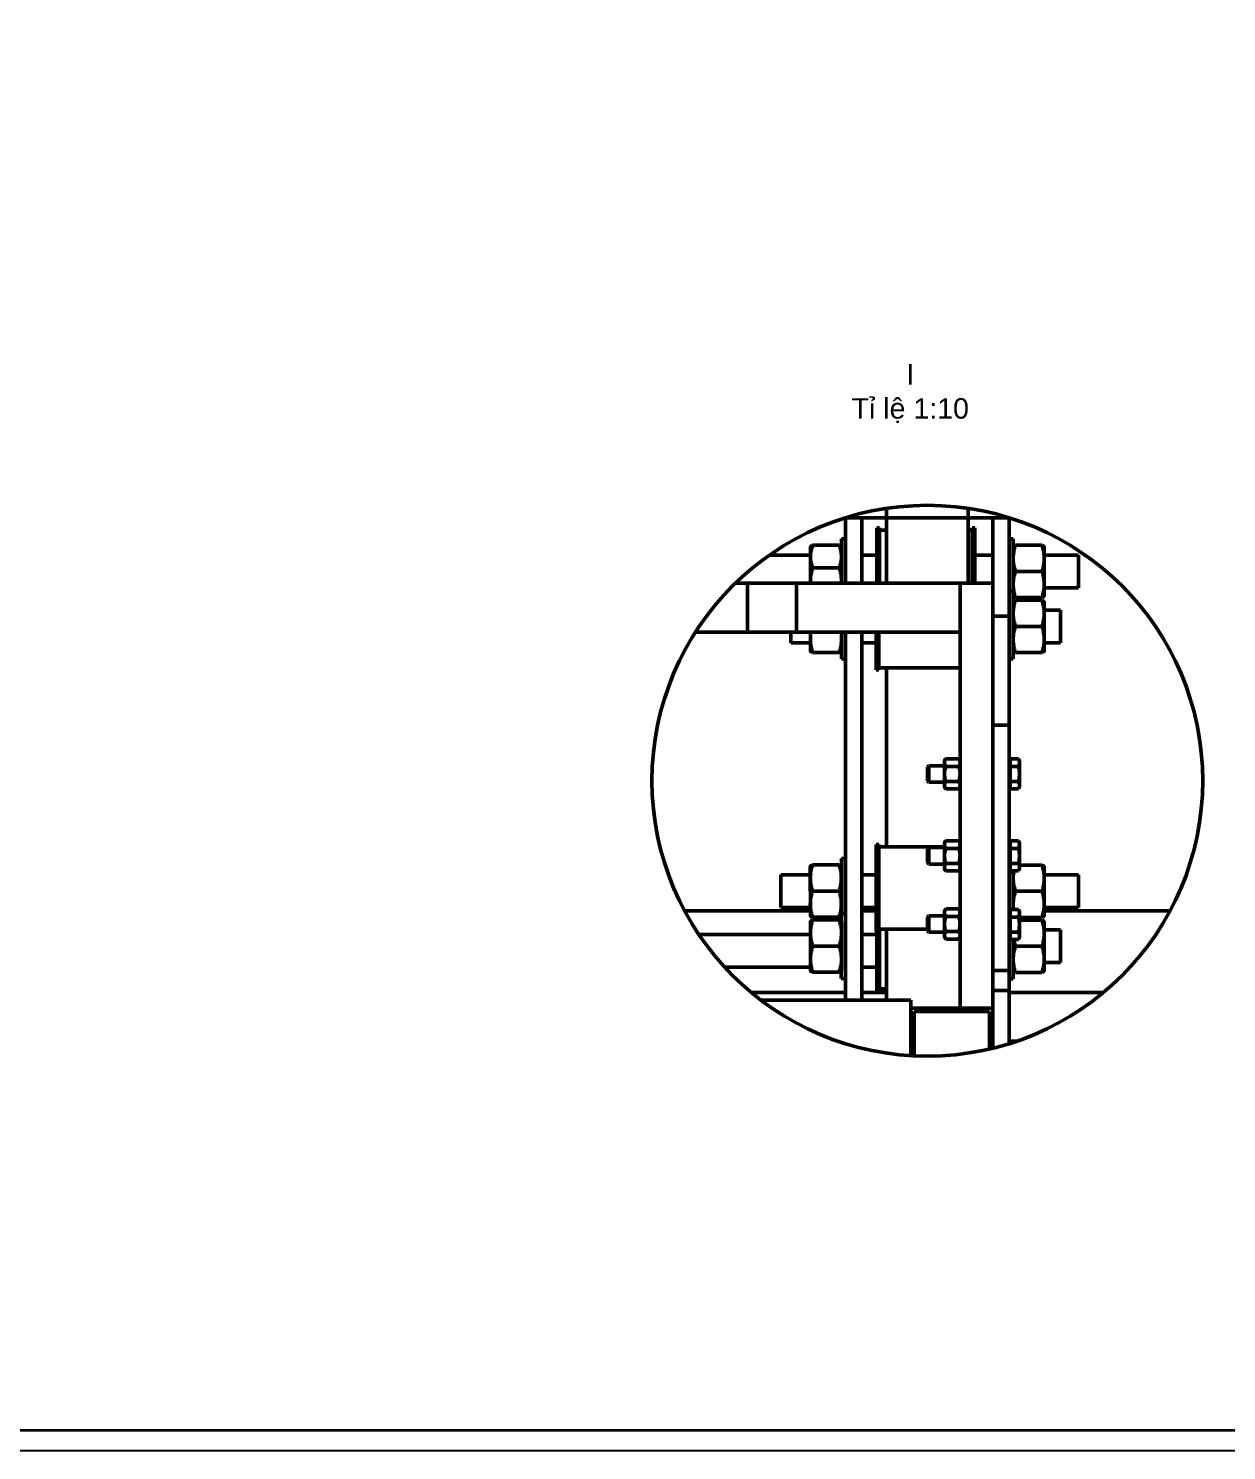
# Model space of a CAD drawing. Header units: millimetres. Extents: x 2779 to 3968, y 1146 to 2140.
# Drawn here: x 3384.2 to 3677.3, y 1299.5 to 1647.4 of the extents above; entities that cross this region are included whole.
import ezdxf

# ---------------------------------------------------------------- set-up
doc = ezdxf.new("R2010")
doc.units = ezdxf.units.MM
doc.layers.add('KHUNG MANH', color=2, linetype='Continuous', lineweight=35)
doc.layers.add('Net Dam', color=7, linetype='Continuous', lineweight=50)
doc.styles.get("Standard").update_dxf_attribs({"font": 'arial.ttf'})

# ---------------------------------------------------------------- blocks, each defined once
blk = doc.blocks.new('sdaf')
at = {"layer": 'Net Dam'}
for p, q in [((3738.67, 1923.29), (3738.55, 1923.29)), ((3738.67, 1922.63), (3738.67, 1923.29)), ((3738.67, 1923.1), (3739.69, 1923.1)), ((3738.67, 1922.16), (3738.67, 1922.63)), ((3739.83, 1922.85), (3739.69, 1923.1)), ((3739.83, 1922.63), (3739.83, 1922.85)), ((3739.83, 1921.24), (3739.83, 1922.63)), ((3738.67, 1922.16), (3739.69, 1922.16)), ((3738.67, 1921.24), (3738.67, 1922.16)), ((3738.67, 1920.32), (3738.67, 1921.24)), ((3739.83, 1919.86), (3739.83, 1921.24)), ((3738.67, 1919.21), (3738.55, 1919.21)), ((3738.67, 1920.32), (3739.69, 1920.32)), ((3738.67, 1919.86), (3738.67, 1920.32)), ((3738.67, 1919.21), (3738.67, 1919.86)), ((3738.67, 1919.4), (3739.69, 1919.4)), ((3739.69, 1919.4), (3739.83, 1919.65)), ((3739.83, 1919.65), (3739.83, 1919.86))]:
    blk.add_line(p, q, dxfattribs=at)
for points, knots in [([(3739.69, 1923.1), (3739.73, 1923.02), (3739.81, 1922.87), (3739.83, 1922.71), (3739.83, 1922.63)], [0, 0, 0, 0, 0.495459, 1, 1, 1, 1]), ([(3739.83, 1922.63), (3739.83, 1922.62), (3739.83, 1922.54), (3739.8, 1922.38), (3739.73, 1922.24), (3739.69, 1922.16)], [0, 0, 0, 0, 0.070093, 0.530771, 1, 1, 1, 1]), ([(3739.69, 1922.16), (3739.75, 1921.93), (3739.83, 1921.62), (3739.83, 1921.31), (3739.83, 1921.24)], [0, 0, 0, 0, 0.7857, 1, 1, 1, 1]), ([(3739.83, 1921.24), (3739.82, 1920.99), (3739.79, 1920.67), (3739.71, 1920.37), (3739.69, 1920.32)], [0, 0, 0, 0, 0.8113195, 1, 1, 1, 1]), ([(3739.69, 1920.32), (3739.73, 1920.24), (3739.81, 1920.09), (3739.83, 1919.94), (3739.83, 1919.86)], [0, 0, 0, 0, 0.495444, 1, 1, 1, 1]), ([(3739.83, 1919.86), (3739.83, 1919.85), (3739.83, 1919.77), (3739.8, 1919.61), (3739.73, 1919.47), (3739.69, 1919.4)], [0, 0, 0, 0, 0.070041, 0.530789, 1, 1, 1, 1])]:
    blk.add_open_spline(points, degree=3, knots=knots, dxfattribs=at)
blk.add_open_spline([(3738.59, 1919.21), (3738.57, 1919.05), (3738.56, 1918.89), (3738.55, 1918.72)], degree=3, dxfattribs=at)
blk = doc.blocks.new('saf')
at = {"layer": 'Net Dam'}
for p, q in [((3738.67, 1914.88), (3738.55, 1914.88)), ((3738.67, 1914.23), (3738.67, 1914.88)), ((3738.67, 1914.69), (3739.69, 1914.69)), ((3738.67, 1913.76), (3738.67, 1914.23)), ((3738.67, 1913.76), (3739.69, 1913.76)), ((3738.67, 1912.84), (3738.67, 1913.76)), ((3739.83, 1914.45), (3739.69, 1914.69)), ((3739.83, 1914.23), (3739.83, 1914.45)), ((3739.83, 1912.84), (3739.83, 1914.23)), ((3738.67, 1911.91), (3738.67, 1912.84)), ((3738.67, 1911.91), (3739.69, 1911.91)), ((3738.67, 1911.46), (3738.67, 1911.91)), ((3739.83, 1911.46), (3739.83, 1912.84)), ((3738.67, 1910.81), (3738.55, 1910.81)), ((3738.67, 1910.81), (3738.67, 1911.46)), ((3738.67, 1911), (3739.69, 1911)), ((3739.69, 1911), (3739.83, 1911.25)), ((3739.83, 1911.25), (3739.83, 1911.46))]:
    blk.add_line(p, q, dxfattribs=at)
for points, knots in [([(3739.69, 1914.69), (3739.73, 1914.62), (3739.81, 1914.46), (3739.83, 1914.31), (3739.83, 1914.23)], [0, 0, 0, 0, 0.495459, 1, 1, 1, 1]), ([(3739.83, 1914.23), (3739.83, 1914.22), (3739.83, 1914.13), (3739.8, 1913.97), (3739.73, 1913.83), (3739.69, 1913.76)], [0, 0, 0, 0, 0.070093, 0.530771, 1, 1, 1, 1]), ([(3739.69, 1913.76), (3739.75, 1913.52), (3739.83, 1913.22), (3739.83, 1912.9), (3739.83, 1912.84)], [0, 0, 0, 0, 0.7857, 1, 1, 1, 1]), ([(3739.83, 1912.84), (3739.82, 1912.58), (3739.79, 1912.27), (3739.71, 1911.97), (3739.69, 1911.91)], [0, 0, 0, 0, 0.8113195, 1, 1, 1, 1]), ([(3739.69, 1911.91), (3739.73, 1911.84), (3739.81, 1911.69), (3739.83, 1911.53), (3739.83, 1911.46)], [0, 0, 0, 0, 0.495444, 1, 1, 1, 1]), ([(3739.83, 1911.46), (3739.83, 1911.44), (3739.83, 1911.36), (3739.8, 1911.21), (3739.73, 1911.07), (3739.69, 1911)], [0, 0, 0, 0, 0.070041, 0.530789, 1, 1, 1, 1])]:
    blk.add_open_spline(points, degree=3, knots=knots, dxfattribs=at)

msp = doc.modelspace()

# ---------------------------------------------------------------- linework, layer by layer
msp.add_lwpolyline([(2778.5945, 1299.4897), (3967.5945, 1299.4897), (3967.5945, 2140.4897), (2778.5945, 2140.4897)], close=True)
at = {"layer": 'KHUNG MANH'}
msp.add_lwpolyline([(2783.5945, 1304.4897), (3962.5945, 1304.4897), (3962.5945, 2135.4897), (2783.5945, 2135.4897)], close=True, dxfattribs=at)
at = {"layer": 'Net Dam'}
for p, q in [((3588.0925, 1527.6975), (3584.0926, 1527.6975)), ((3584.0926, 1527.6975), (3584.0926, 1511.6975)), ((3624.0924, 1527.6975), (3584.0926, 1527.6975)), ((3588.0925, 1527.6975), (3588.0925, 1511.6975)), ((3594.0927, 1529.9882), (3594.0927, 1511.6975)), ((3614.0925, 1529.9882), (3614.0925, 1511.6975)), ((3624.0926, 1527.6975), (3620.0925, 1527.6975)), ((3620.0925, 1527.6975), (3620.0925, 1511.6975)), ((3624.0926, 1527.6975), (3624.0926, 1503.6313)), ((3592.3625, 1525.2273), (3591.7087, 1525.2273)), ((3591.7087, 1525.2273), (3591.7087, 1524.978)), ((3591.7087, 1524.978), (3591.7087, 1511.7663)), ((3592.3625, 1525.2273), (3592.3625, 1524.978)), ((3592.3625, 1524.978), (3592.3625, 1511.6975)), ((3594.0927, 1524.6713), (3592.3625, 1524.6713)), ((3615.0546, 1524.6713), (3614.0925, 1524.6713)), ((3615.7086, 1525.2273), (3615.0546, 1525.2273)), ((3615.0546, 1525.2273), (3615.0546, 1524.978)), ((3615.0546, 1524.978), (3615.0546, 1511.7663)), ((3615.7086, 1525.2273), (3615.7086, 1524.978)), ((3615.7086, 1524.978), (3615.7086, 1511.6975)), ((3575.4926, 1518.1905), (3575.4926, 1520.5705)), ((3582.5567, 1520.9531), (3576.0284, 1520.9531)), ((3584.0926, 1522.5245), (3583.0926, 1522.5245)), ((3583.0926, 1522.5245), (3583.0926, 1511.6975)), ((3624.0926, 1522.5245), (3625.0926, 1522.5245)), ((3625.0926, 1522.5245), (3625.0926, 1493.1558)), ((3632.1566, 1520.9533), (3625.6285, 1520.9533)), ((3632.6926, 1518.1907), (3632.6926, 1520.5705)), ((3575.5164, 1518.5706), (3565.4783, 1518.5706)), ((3575.4926, 1518.1905), (3575.4926, 1512.2367)), ((3591.7087, 1518.5706), (3588.0925, 1518.5706)), ((3620.0925, 1518.5706), (3615.7086, 1518.5706)), ((3641.0926, 1518.5706), (3632.6926, 1518.5706)), ((3632.6926, 1512.2367), (3632.6926, 1518.1907)), ((3641.0926, 1518.5706), (3641.0926, 1510.5706)), ((3582.5567, 1515.4279), (3576.0284, 1515.4279)), ((3625.6285, 1514.5707), (3632.1566, 1514.5707)), ((3625.6285, 1514.5707), (3632.1566, 1514.5707)), ((3557.1593, 1511.6975), (3560.0926, 1511.6975)), ((3560.0926, 1511.6975), (3560.0926, 1499.6976)), ((3572.0925, 1511.6975), (3560.0926, 1511.6975)), ((3572.0925, 1511.6975), (3612.0925, 1511.6975)), ((3572.0925, 1499.6976), (3572.0925, 1511.6975)), ((3575.4926, 1512.2367), (3575.5189, 1511.6975)), ((3575.4926, 1512.2367), (3575.4926, 1511.6975)), ((3583.0926, 1512.2367), (3583.0661, 1511.6975)), ((3592.2441, 1511.7663), (3591.5902, 1511.7663)), ((3591.5902, 1511.7663), (3591.5902, 1511.6975)), ((3592.2441, 1511.7663), (3592.2441, 1511.6975)), ((3612.0925, 1511.6975), (3612.0925, 1511.3555)), ((3620.0925, 1511.6975), (3612.0925, 1511.6975)), ((3612.0925, 1511.3555), (3612.0925, 1407.6976)), ((3615.5902, 1511.7663), (3614.9362, 1511.7663)), ((3614.9362, 1511.7663), (3614.9362, 1511.6975)), ((3615.5902, 1511.7663), (3615.5902, 1511.6975)), ((3620.0925, 1511.3555), (3620.0925, 1511.6975)), ((3620.0925, 1511.3555), (3620.0925, 1407.6976)), ((3632.6926, 1508.6167), (3632.6926, 1512.2367)), ((3632.6926, 1510.5706), (3641.0926, 1510.5706)), ((3625.0926, 1509.6345), (3624.0926, 1509.6345)), ((3632.1566, 1508.1881), (3625.6285, 1508.1881)), ((3632.1566, 1507.4923), (3625.6285, 1507.4923)), ((3632.6926, 1504.7297), (3632.6926, 1507.1095)), ((3624.0926, 1503.6313), (3620.0925, 1503.6313)), ((3624.0926, 1503.6313), (3624.0926, 1476.9093)), ((3636.6926, 1505.1097), (3632.6926, 1505.1097)), ((3632.6926, 1498.7758), (3632.6926, 1504.7297)), ((3636.6926, 1497.1097), (3636.6926, 1505.1097)), ((3547.3583, 1499.6976), (3560.0926, 1499.6976)), ((3560.0926, 1499.6976), (3572.0925, 1499.6976)), ((3570.6926, 1499.6976), (3570.6926, 1497.1097)), ((3572.0925, 1499.6976), (3612.0925, 1499.6976)), ((3575.4926, 1498.7758), (3575.4926, 1499.6976)), ((3583.0926, 1499.6976), (3583.0926, 1493.1558)), ((3584.0926, 1499.6976), (3584.0926, 1409.6975)), ((3588.0925, 1499.6976), (3588.0925, 1409.6975)), ((3591.5902, 1499.6976), (3591.5902, 1490.453)), ((3592.2441, 1499.6976), (3592.2441, 1490.453)), ((3625.6285, 1501.1098), (3632.1566, 1501.1098)), ((3625.6285, 1501.1098), (3632.1566, 1501.1098)), ((3570.6926, 1497.1097), (3575.4926, 1497.1097)), ((3575.4926, 1498.7758), (3575.4926, 1495.1558)), ((3588.0925, 1497.1097), (3591.5902, 1497.1097)), ((3632.6926, 1495.1558), (3632.6926, 1498.7758)), ((3632.6926, 1497.1097), (3636.6926, 1497.1097)), ((3582.5567, 1494.7272), (3576.0284, 1494.7272)), ((3583.0926, 1493.1558), (3584.0926, 1493.1558)), ((3625.0926, 1493.1558), (3624.0926, 1493.1558)), ((3632.1566, 1494.7272), (3625.6285, 1494.7272)), ((3591.5902, 1490.453), (3592.2441, 1490.453)), ((3592.2441, 1491.0088), (3612.0925, 1491.0088)), ((3594.0927, 1491.0088), (3594.0927, 1447.2106)), ((3624.0926, 1476.9093), (3620.0925, 1476.9093)), ((3624.0926, 1476.9093), (3624.0926, 1416.9093)), ((3608.5784, 1468.7261), (3608.2925, 1468.2309)), ((3608.2925, 1467.7918), (3608.2925, 1468.2309)), ((3608.5784, 1468.7259), (3611.8068, 1468.7259)), ((3612.0925, 1468.2309), (3611.8068, 1468.7261)), ((3624.3325, 1469.1077), (3624.0926, 1469.1077)), ((3624.3325, 1467.7918), (3624.3325, 1469.1077)), ((3624.3325, 1468.7259), (3626.3667, 1468.7259)), ((3626.6526, 1468.2309), (3626.3667, 1468.7261)), ((3626.6526, 1467.7918), (3626.6526, 1468.2309)), ((3604.4238, 1467.0308), (3604.0925, 1466.6997)), ((3604.0925, 1466.6997), (3604.0925, 1463.362)), ((3608.2925, 1467.0308), (3604.4238, 1467.0308)), ((3604.4238, 1467.0308), (3604.4238, 1463.0309)), ((3608.2925, 1465.0103), (3608.2925, 1467.7918)), ((3608.2925, 1462.2493), (3608.2925, 1465.0103)), ((3608.5784, 1466.8578), (3611.8068, 1466.8578)), ((3624.3325, 1466.8578), (3624.3325, 1467.7918)), ((3624.3325, 1466.8578), (3626.3667, 1466.8578)), ((3624.3325, 1465.0103), (3624.3325, 1466.8578)), ((3624.3325, 1463.1627), (3624.3325, 1465.0103)), ((3626.6526, 1465.0103), (3626.6526, 1467.7918)), ((3626.6526, 1462.2493), (3626.6526, 1465.0103)), ((3604.0925, 1463.362), (3604.4238, 1463.0309)), ((3604.4238, 1463.0309), (3608.2925, 1463.0309)), ((3608.2925, 1461.8308), (3608.2925, 1462.2493)), ((3608.2925, 1461.8308), (3608.5784, 1461.3358)), ((3608.5784, 1463.1627), (3611.8068, 1463.1627)), ((3608.5784, 1461.3358), (3611.8068, 1461.3358)), ((3611.8068, 1461.3358), (3612.0925, 1461.8308)), ((3624.3325, 1463.1627), (3626.3667, 1463.1627)), ((3624.3325, 1462.2493), (3624.3325, 1463.1627)), ((3624.3325, 1460.954), (3624.3325, 1462.2493)), ((3624.3325, 1461.3358), (3626.3667, 1461.3358)), ((3626.3667, 1461.3358), (3626.6526, 1461.8308)), ((3626.6526, 1461.8308), (3626.6526, 1462.2493)), ((3624.3325, 1460.954), (3624.0926, 1460.954)), ((3592.2441, 1447.7664), (3591.5902, 1447.7664)), ((3591.5902, 1447.7664), (3591.5902, 1426.4531)), ((3592.2441, 1447.7664), (3592.2441, 1426.4531)), ((3608.5784, 1448.6794), (3608.2925, 1448.1843)), ((3608.2925, 1447.7452), (3608.2925, 1448.1843)), ((3608.2925, 1444.9637), (3608.2925, 1447.7452)), ((3608.5784, 1448.6792), (3611.8068, 1448.6792)), ((3612.0925, 1448.1843), (3611.8068, 1448.6794)), ((3583.0551, 1442.3199), (3583.0551, 1444.3199)), ((3583.0551, 1444.3199), (3584.0926, 1444.3199)), ((3608.2925, 1447.2106), (3592.2441, 1447.2106)), ((3604.4238, 1446.9842), (3604.0925, 1446.6531)), ((3604.0925, 1446.6531), (3604.0925, 1443.3154)), ((3608.2925, 1446.9842), (3604.4238, 1446.9842)), ((3604.4238, 1446.9842), (3604.4238, 1442.9843)), ((3608.2925, 1442.2027), (3608.2925, 1444.9637)), ((3608.5784, 1446.8112), (3611.8068, 1446.8112)), ((3575.4551, 1442.3199), (3575.4927, 1430.2996)), ((3575.991, 1442.7485), (3582.5192, 1442.7485)), ((3583.0552, 1439.9859), (3583.0552, 1442.3659)), ((3604.0925, 1443.3154), (3604.4238, 1442.9843)), ((3604.4238, 1442.9843), (3608.2925, 1442.9843)), ((3608.2925, 1441.7842), (3608.2925, 1442.2027)), ((3608.2925, 1441.7842), (3608.5784, 1441.2892)), ((3608.5784, 1443.1163), (3611.8068, 1443.1163)), ((3608.5784, 1441.2892), (3611.8068, 1441.2892)), ((3611.8068, 1441.2892), (3612.0925, 1441.7842)), ((3625.0926, 1441.2892), (3625.0926, 1431.8686)), ((3632.1566, 1442.6924), (3626.5663, 1442.6924)), ((3632.6926, 1439.9298), (3632.6926, 1442.3096)), ((3568.2099, 1440.3098), (3575.4883, 1440.3098)), ((3568.2099, 1440.3098), (3568.2099, 1432.3098)), ((3583.0552, 1439.9859), (3583.0552, 1434.0321)), ((3591.5902, 1440.3098), (3588.0925, 1440.3098)), ((3641.0926, 1440.3098), (3632.6926, 1440.3098)), ((3632.6926, 1433.9758), (3632.6926, 1439.9298)), ((3641.0926, 1440.3098), (3641.0926, 1432.3098)), ((3575.991, 1436.3659), (3582.5192, 1436.3659)), ((3575.991, 1436.3659), (3582.5192, 1436.3659)), ((3583.0552, 1434.0321), (3583.0552, 1430.4121)), ((3625.6285, 1436.3098), (3632.1566, 1436.3098)), ((3625.6285, 1436.3098), (3632.1566, 1436.3098)), ((3632.6926, 1430.3559), (3632.6926, 1433.9758)), ((3575.4888, 1431.5613), (3544.6976, 1431.5613)), ((3575.4973, 1432.3098), (3568.2099, 1432.3098)), ((3575.991, 1429.9834), (3582.5192, 1429.9834)), ((3575.991, 1429.9834), (3582.5192, 1429.9834)), ((3583.0175, 1428.859), (3583.0175, 1430.859)), ((3583.0175, 1430.859), (3584.0551, 1430.859)), ((3588.0925, 1432.3097), (3591.5902, 1432.3097)), ((3591.5902, 1431.5613), (3588.0925, 1431.5613)), ((3604.4238, 1430.3069), (3604.0925, 1429.9757)), ((3604.0925, 1429.9757), (3604.0925, 1426.638)), ((3608.2925, 1430.3069), (3604.4238, 1430.3069)), ((3604.4238, 1430.3069), (3604.4238, 1426.3068)), ((3608.5784, 1432.002), (3608.2925, 1431.5068)), ((3608.2925, 1431.0677), (3608.2925, 1431.5068)), ((3608.2925, 1428.2863), (3608.2925, 1431.0677)), ((3608.5784, 1432.0019), (3611.8068, 1432.0019)), ((3608.5784, 1430.1337), (3611.8068, 1430.1337)), ((3612.0925, 1431.5068), (3611.8068, 1432.002)), ((3632.1566, 1429.9273), (3626.3849, 1429.9273)), ((3632.5605, 1431.5613), (3663.4874, 1431.5613)), ((3632.6926, 1432.3098), (3641.0926, 1432.3098)), ((3575.4927, 1428.859), (3575.4927, 1416.9512)), ((3576.0286, 1429.2876), (3582.5567, 1429.2876)), ((3583.0927, 1426.525), (3583.0927, 1428.905)), ((3583.0927, 1426.525), (3583.0927, 1420.5712)), ((3591.5902, 1426.4531), (3592.2441, 1426.4531)), ((3591.7087, 1426.4531), (3591.7087, 1411.914)), ((3592.2441, 1427.0089), (3604.0925, 1427.0089)), ((3592.3625, 1427.0089), (3592.3625, 1411.914)), ((3594.0927, 1427.0089), (3594.0927, 1409.6975)), ((3604.0925, 1426.638), (3604.4238, 1426.3068)), ((3608.2925, 1425.5254), (3608.2925, 1428.2863)), ((3608.5784, 1426.4388), (3611.8068, 1426.4388)), ((3632.1566, 1429.2315), (3626.5445, 1429.2315)), ((3632.6926, 1426.4689), (3632.6926, 1428.8487)), ((3636.6926, 1426.8488), (3632.6926, 1426.8488)), ((3632.6926, 1420.5149), (3632.6926, 1426.4689)), ((3636.6926, 1418.8488), (3636.6926, 1426.8488)), ((3575.5067, 1425.7706), (3548.1825, 1425.7706)), ((3591.7087, 1425.7706), (3588.0925, 1425.7706)), ((3604.4238, 1426.3068), (3608.2925, 1426.3068)), ((3608.2925, 1425.1069), (3608.2925, 1425.5254)), ((3608.2925, 1425.1069), (3608.5784, 1424.6117)), ((3608.5784, 1424.6118), (3611.8068, 1424.6118)), ((3611.8068, 1424.6117), (3612.0925, 1425.1069)), ((3625.0926, 1424.4786), (3625.0926, 1414.895)), ((3576.0286, 1422.905), (3582.5567, 1422.905)), ((3576.0286, 1422.905), (3582.5567, 1422.905)), ((3583.0927, 1420.5712), (3583.0927, 1416.9512)), ((3625.6285, 1422.8489), (3632.1566, 1422.8489)), ((3625.6285, 1422.8489), (3632.1566, 1422.8489)), ((3632.6926, 1416.895), (3632.6926, 1420.5149)), ((3554.4894, 1417.7706), (3575.4927, 1417.7706)), ((3576.0286, 1416.5224), (3582.5567, 1416.5224)), ((3576.0286, 1416.5224), (3582.5567, 1416.5224)), ((3583.0175, 1416.9512), (3583.0175, 1414.9512)), ((3588.0925, 1417.7706), (3591.7087, 1417.7706)), ((3624.0926, 1416.9093), (3620.0925, 1416.9093)), ((3624.0926, 1416.9093), (3624.0926, 1412.0472)), ((3632.1566, 1416.4664), (3625.6285, 1416.4664)), ((3632.6926, 1418.8488), (3636.6926, 1418.8488)), ((3583.0175, 1414.9512), (3584.0551, 1414.9512)), ((3625.0926, 1414.895), (3624.0926, 1414.895)), ((3584.0926, 1411.5613), (3561.0143, 1411.5613)), ((3600.0926, 1409.6975), (3563.3596, 1409.6975)), ((3594.0927, 1411.5613), (3588.0925, 1411.5613)), ((3591.7087, 1411.914), (3592.3625, 1411.914)), ((3592.3625, 1412.4698), (3594.0927, 1412.4698)), ((3600.0926, 1396.1084), (3600.0926, 1409.6975)), ((3624.0926, 1412.0472), (3620.0925, 1412.0472)), ((3624.0926, 1412.0472), (3624.0926, 1399.0266)), ((3624.0926, 1411.5613), (3647.1707, 1411.5613)), ((3600.0926, 1407.6976), (3620.0925, 1407.6976)), ((3619.2925, 1406.8975), (3600.8925, 1406.8975)), ((3600.8925, 1406.8975), (3600.8925, 1396.0656)), ((3619.2925, 1397.7266), (3619.2925, 1406.8975)), ((3620.0925, 1397.917), (3620.0925, 1407.6976)), ((3624.3325, 1399.9986), (3624.0926, 1399.9986)), ((3624.3325, 1399.1017), (3624.3325, 1399.9986)), ((3624.3325, 1399.6167), (3625.9003, 1399.6167))]:
    msp.add_line(p, q, dxfattribs=at)
msp.add_circle((3604.0925, 1463.362), 67.3724, dxfattribs=at)
for points, knots in [([(3576.0284, 1520.9531), (3575.8786, 1520.5044), (3575.5764, 1519.5989), (3575.5207, 1518.6628), (3575.4926, 1518.1905)], [0, 0, 0, 0, 0.495453806, 1, 1, 1, 1]), ([(3575.4926, 1520.5245), (3575.4932, 1520.5347), (3575.4979, 1520.6117), (3575.6153, 1520.7566), (3575.8899, 1520.8872), (3576.0284, 1520.9531)], [0, 0, 0, 0, 0.07011248, 0.53080491, 1, 1, 1, 1]), ([(3582.5567, 1520.9531), (3582.7065, 1520.5044), (3583.0089, 1519.5989), (3583.0645, 1518.6628), (3583.0926, 1518.1905)], [0, 0, 0, 0, 0.49545992, 1, 1, 1, 1]), ([(3583.0926, 1520.5245), (3583.0919, 1520.5347), (3583.0867, 1520.6117), (3582.9702, 1520.7566), (3582.6953, 1520.8872), (3582.5567, 1520.9531)], [0, 0, 0, 0, 0.0701126, 0.53079619, 1, 1, 1, 1]), ([(3625.0926, 1520.5245), (3625.0932, 1520.5347), (3625.0979, 1520.6117), (3625.2153, 1520.7565), (3625.4899, 1520.8873), (3625.6285, 1520.9533)], [0, 0, 0, 0, 0.07011116, 0.53079491, 1, 1, 1, 1]), ([(3625.6285, 1520.9533), (3625.5495, 1520.6853), (3625.3571, 1520.0328), (3625.1419, 1518.9678), (3625.1091, 1518.1656), (3625.0926, 1517.7621)], [0, 0, 0, 0, 0.25726058, 0.62637847, 1, 1, 1, 1]), ([(3632.6926, 1520.5245), (3632.692, 1520.5347), (3632.6873, 1520.6117), (3632.5699, 1520.7565), (3632.2952, 1520.8873), (3632.1566, 1520.9533)], [0, 0, 0, 0, 0.07011116, 0.53079491, 1, 1, 1, 1]), ([(3632.1566, 1520.9533), (3632.2357, 1520.6853), (3632.4281, 1520.0328), (3632.6433, 1518.9678), (3632.6761, 1518.1656), (3632.6926, 1517.7621)], [0, 0, 0, 0, 0.25726058, 0.62637847, 1, 1, 1, 1]), ([(3575.4926, 1518.1905), (3575.4932, 1518.125), (3575.4979, 1517.629), (3575.6153, 1516.6941), (3575.8899, 1515.8525), (3576.0284, 1515.4279)], [0, 0, 0, 0, 0.0700841, 0.53081301, 1, 1, 1, 1]), ([(3583.0926, 1518.1905), (3583.0919, 1518.125), (3583.0867, 1517.629), (3582.9702, 1516.6941), (3582.6953, 1515.8525), (3582.5567, 1515.4279)], [0, 0, 0, 0, 0.07008422, 0.53080429, 1, 1, 1, 1]), ([(3625.0926, 1517.7621), (3625.1013, 1517.4723), (3625.1219, 1516.7895), (3625.2981, 1515.7182), (3625.518, 1514.9545), (3625.6285, 1514.5707)], [0, 0, 0, 0, 0.26838099, 0.63234467, 1, 1, 1, 1]), ([(3632.6926, 1517.7621), (3632.6839, 1517.4723), (3632.6633, 1516.7895), (3632.4871, 1515.7182), (3632.2672, 1514.9545), (3632.1566, 1514.5707)], [0, 0, 0, 0, 0.26838099, 0.63234467, 1, 1, 1, 1]), ([(3576.0284, 1515.4279), (3575.9494, 1515.1599), (3575.7572, 1514.5073), (3575.5419, 1513.4424), (3575.5091, 1512.6402), (3575.4926, 1512.2367)], [0, 0, 0, 0, 0.25725046, 0.62637338, 1, 1, 1, 1]), ([(3582.5567, 1515.4279), (3582.6356, 1515.1599), (3582.8278, 1514.5073), (3583.0431, 1513.4424), (3583.0761, 1512.6402), (3583.0926, 1512.2367)], [0, 0, 0, 0, 0.25724959, 0.62637126, 1, 1, 1, 1]), ([(3625.0926, 1511.3793), (3625.1013, 1511.6691), (3625.1219, 1512.3519), (3625.2981, 1513.4232), (3625.518, 1514.1869), (3625.6285, 1514.5707)], [0, 0, 0, 0, 0.26838099, 0.63234467, 1, 1, 1, 1]), ([(3632.6926, 1511.3793), (3632.6839, 1511.6691), (3632.6633, 1512.3519), (3632.4871, 1513.4232), (3632.2672, 1514.1869), (3632.1566, 1514.5707)], [0, 0, 0, 0, 0.26838099, 0.63234467, 1, 1, 1, 1]), ([(3625.6285, 1508.1881), (3625.5495, 1508.4561), (3625.3571, 1509.1086), (3625.1419, 1510.1736), (3625.1091, 1510.9758), (3625.0926, 1511.3793)], [0, 0, 0, 0, 0.25726058, 0.62637847, 1, 1, 1, 1]), ([(3632.1566, 1508.1881), (3632.2357, 1508.4561), (3632.4281, 1509.1086), (3632.6433, 1510.1736), (3632.6761, 1510.9758), (3632.6926, 1511.3793)], [0, 0, 0, 0, 0.25726058, 0.62637847, 1, 1, 1, 1]), ([(3625.0926, 1508.6167), (3625.0932, 1508.6065), (3625.0979, 1508.5295), (3625.2153, 1508.3846), (3625.4899, 1508.254), (3625.6285, 1508.1881)], [0, 0, 0, 0, 0.07011162, 0.53079839, 1, 1, 1, 1]), ([(3625.0926, 1507.0636), (3625.0932, 1507.0737), (3625.0979, 1507.1508), (3625.2153, 1507.2956), (3625.4899, 1507.4264), (3625.6285, 1507.4923)], [0, 0, 0, 0, 0.07011116, 0.53079491, 1, 1, 1, 1]), ([(3625.6285, 1507.4923), (3625.5495, 1507.2244), (3625.3571, 1506.5719), (3625.1419, 1505.5068), (3625.1091, 1504.7047), (3625.0926, 1504.3012)], [0, 0, 0, 0, 0.25726058, 0.62637847, 1, 1, 1, 1]), ([(3632.6926, 1508.6167), (3632.692, 1508.6065), (3632.6873, 1508.5295), (3632.5699, 1508.3846), (3632.2952, 1508.254), (3632.1566, 1508.1881)], [0, 0, 0, 0, 0.07011162, 0.53079839, 1, 1, 1, 1]), ([(3632.6926, 1507.0636), (3632.692, 1507.0737), (3632.6873, 1507.1508), (3632.5699, 1507.2956), (3632.2952, 1507.4264), (3632.1566, 1507.4923)], [0, 0, 0, 0, 0.07011116, 0.53079491, 1, 1, 1, 1]), ([(3632.1566, 1507.4923), (3632.2357, 1507.2244), (3632.4281, 1506.5719), (3632.6433, 1505.5068), (3632.6761, 1504.7047), (3632.6926, 1504.3012)], [0, 0, 0, 0, 0.25726058, 0.62637847, 1, 1, 1, 1]), ([(3625.0926, 1504.3012), (3625.1013, 1504.0114), (3625.1219, 1503.3286), (3625.2981, 1502.2573), (3625.518, 1501.4936), (3625.6285, 1501.1098)], [0, 0, 0, 0, 0.26838099, 0.63234467, 1, 1, 1, 1]), ([(3632.6926, 1504.3012), (3632.6839, 1504.0114), (3632.6633, 1503.3286), (3632.4871, 1502.2573), (3632.2672, 1501.4936), (3632.1566, 1501.1098)], [0, 0, 0, 0, 0.26838099, 0.63234467, 1, 1, 1, 1]), ([(3575.4926, 1498.7758), (3575.4922, 1499.0665), (3575.4918, 1499.3752), (3575.5407, 1499.6798), (3575.5435, 1499.6976)], [0, 0, 0, 0, 0.94156819, 1, 1, 1, 1]), ([(3583.0926, 1498.7758), (3583.093, 1499.0665), (3583.0934, 1499.3752), (3583.0445, 1499.6798), (3583.0417, 1499.6976)], [0, 0, 0, 0, 0.94156819, 1, 1, 1, 1]), ([(3625.0926, 1497.9184), (3625.1013, 1498.2082), (3625.1219, 1498.891), (3625.2981, 1499.9623), (3625.518, 1500.726), (3625.6285, 1501.1098)], [0, 0, 0, 0, 0.26838099, 0.63234467, 1, 1, 1, 1]), ([(3632.6926, 1497.9184), (3632.6839, 1498.2082), (3632.6633, 1498.891), (3632.4871, 1499.9623), (3632.2672, 1500.726), (3632.1566, 1501.1098)], [0, 0, 0, 0, 0.26838099, 0.63234467, 1, 1, 1, 1]), ([(3576.0284, 1494.7272), (3575.9494, 1494.9952), (3575.7572, 1495.6477), (3575.5419, 1496.7127), (3575.5091, 1497.5149), (3575.4926, 1497.9184)], [0, 0, 0, 0, 0.25725046, 0.62637338, 1, 1, 1, 1]), ([(3582.5567, 1494.7272), (3582.6356, 1494.9952), (3582.8278, 1495.6477), (3583.0431, 1496.7127), (3583.0761, 1497.5149), (3583.0926, 1497.9184)], [0, 0, 0, 0, 0.25724959, 0.62637126, 1, 1, 1, 1]), ([(3625.6285, 1494.7272), (3625.5495, 1494.9952), (3625.3571, 1495.6477), (3625.1419, 1496.7127), (3625.1091, 1497.5149), (3625.0926, 1497.9184)], [0, 0, 0, 0, 0.25726058, 0.62637847, 1, 1, 1, 1]), ([(3632.1566, 1494.7272), (3632.2357, 1494.9952), (3632.4281, 1495.6477), (3632.6433, 1496.7127), (3632.6761, 1497.5149), (3632.6926, 1497.9184)], [0, 0, 0, 0, 0.25726058, 0.62637847, 1, 1, 1, 1]), ([(3575.4926, 1495.1558), (3575.4932, 1495.1456), (3575.4979, 1495.0686), (3575.6153, 1494.9237), (3575.8899, 1494.7931), (3576.0284, 1494.7272)], [0, 0, 0, 0, 0.07011248, 0.53080491, 1, 1, 1, 1]), ([(3583.0926, 1495.1558), (3583.0919, 1495.1456), (3583.0867, 1495.0686), (3582.9702, 1494.9237), (3582.6953, 1494.7931), (3582.5567, 1494.7272)], [0, 0, 0, 0, 0.0701126, 0.53079619, 1, 1, 1, 1]), ([(3625.0926, 1495.1558), (3625.0932, 1495.1456), (3625.0979, 1495.0686), (3625.2153, 1494.9237), (3625.4899, 1494.7931), (3625.6285, 1494.7272)], [0, 0, 0, 0, 0.07011162, 0.53079839, 1, 1, 1, 1]), ([(3632.6926, 1495.1558), (3632.692, 1495.1456), (3632.6873, 1495.0686), (3632.5699, 1494.9237), (3632.2952, 1494.7931), (3632.1566, 1494.7272)], [0, 0, 0, 0, 0.07011162, 0.53079839, 1, 1, 1, 1]), ([(3608.2925, 1467.7918), (3608.2929, 1467.814), (3608.2959, 1467.9816), (3608.3577, 1468.2977), (3608.5044, 1468.5823), (3608.5784, 1468.7259)], [0, 0, 0, 0, 0.07005405, 0.53074639, 1, 1, 1, 1]), ([(3612.0925, 1467.7918), (3612.0922, 1467.814), (3612.0897, 1467.9816), (3612.0273, 1468.2977), (3611.8807, 1468.5823), (3611.8068, 1468.7259)], [0, 0, 0, 0, 0.07005288, 0.5307458, 1, 1, 1, 1]), ([(3626.3667, 1468.7259), (3626.4466, 1468.5742), (3626.6078, 1468.2681), (3626.6376, 1467.9515), (3626.6526, 1467.7918)], [0, 0, 0, 0, 0.49545868, 1, 1, 1, 1]), ([(3608.5784, 1466.8578), (3608.4985, 1467.0095), (3608.3374, 1467.3156), (3608.3075, 1467.6321), (3608.2925, 1467.7918)], [0, 0, 0, 0, 0.495437, 1, 1, 1, 1]), ([(3608.2925, 1465.0103), (3608.2967, 1465.1783), (3608.3126, 1465.8037), (3608.4661, 1466.4125), (3608.5784, 1466.8578)], [0, 0, 0, 0, 0.26863749, 1, 1, 1, 1]), ([(3608.5784, 1463.1627), (3608.5353, 1463.3178), (3608.3679, 1463.9201), (3608.3246, 1464.5458), (3608.2925, 1465.0103)], [0, 0, 0, 0, 0.2575532, 1, 1, 1, 1]), ([(3611.8068, 1466.8578), (3611.8866, 1467.0095), (3612.0479, 1467.3156), (3612.0775, 1467.6321), (3612.0925, 1467.7918)], [0, 0, 0, 0, 0.49544119, 1, 1, 1, 1]), ([(3612.0925, 1465.0103), (3612.0883, 1465.1783), (3612.0728, 1465.8037), (3611.9191, 1466.4125), (3611.8068, 1466.8578)], [0, 0, 0, 0, 0.26863414, 1, 1, 1, 1]), ([(3611.8068, 1463.1627), (3611.8499, 1463.3178), (3612.0173, 1463.9201), (3612.0605, 1464.5458), (3612.0925, 1465.0103)], [0, 0, 0, 0, 0.2575563, 1, 1, 1, 1]), ([(3626.6526, 1467.7918), (3626.6523, 1467.7697), (3626.6498, 1467.6022), (3626.5872, 1467.2859), (3626.4406, 1467.0014), (3626.3667, 1466.8578)], [0, 0, 0, 0, 0.070093, 0.5307711, 1, 1, 1, 1]), ([(3626.3667, 1466.8578), (3626.4858, 1466.3789), (3626.6373, 1465.7693), (3626.6499, 1465.1443), (3626.6526, 1465.0103)], [0, 0, 0, 0, 0.78569957, 1, 1, 1, 1]), ([(3626.6526, 1465.0103), (3626.6146, 1464.5029), (3626.5677, 1463.8775), (3626.3986, 1463.2762), (3626.3667, 1463.1627)], [0, 0, 0, 0, 0.811319502, 1, 1, 1, 1]), ([(3608.2925, 1462.2493), (3608.2929, 1462.271), (3608.2959, 1462.4351), (3608.3577, 1462.7441), (3608.5044, 1463.0223), (3608.5784, 1463.1627)], [0, 0, 0, 0, 0.07009314, 0.53083412, 1, 1, 1, 1]), ([(3608.5784, 1461.3358), (3608.4985, 1461.4842), (3608.3374, 1461.7838), (3608.3075, 1462.0932), (3608.2925, 1462.2493)], [0, 0, 0, 0, 0.49549358, 1, 1, 1, 1]), ([(3612.0925, 1462.2493), (3612.0922, 1462.271), (3612.0897, 1462.4352), (3612.0273, 1462.7441), (3611.8807, 1463.0223), (3611.8068, 1463.1627)], [0, 0, 0, 0, 0.07009198, 0.53083353, 1, 1, 1, 1]), ([(3611.8068, 1461.3358), (3611.8866, 1461.4842), (3612.0478, 1461.7838), (3612.0775, 1462.0932), (3612.0925, 1462.2493)], [0, 0, 0, 0, 0.49549777, 1, 1, 1, 1]), ([(3626.3667, 1463.1627), (3626.4466, 1463.0144), (3626.6078, 1462.715), (3626.6376, 1462.4055), (3626.6526, 1462.2493)], [0, 0, 0, 0, 0.49544399, 1, 1, 1, 1]), ([(3626.6526, 1462.2493), (3626.6523, 1462.2277), (3626.6498, 1462.0639), (3626.5872, 1461.7545), (3626.4406, 1461.4763), (3626.3667, 1461.3358)], [0, 0, 0, 0, 0.07004106, 0.53078861, 1, 1, 1, 1]), ([(3608.2925, 1447.7452), (3608.2929, 1447.7673), (3608.2959, 1447.935), (3608.3577, 1448.2511), (3608.5044, 1448.5357), (3608.5784, 1448.6792)], [0, 0, 0, 0, 0.07005405, 0.53074639, 1, 1, 1, 1]), ([(3608.5784, 1446.8112), (3608.4985, 1446.9629), (3608.3374, 1447.269), (3608.3075, 1447.5855), (3608.2925, 1447.7452)], [0, 0, 0, 0, 0.495437, 1, 1, 1, 1]), ([(3612.0925, 1447.7452), (3612.0922, 1447.7673), (3612.0897, 1447.935), (3612.0273, 1448.2511), (3611.8807, 1448.5357), (3611.8068, 1448.6792)], [0, 0, 0, 0, 0.07005288, 0.5307458, 1, 1, 1, 1]), ([(3611.8068, 1446.8112), (3611.8866, 1446.9629), (3612.0479, 1447.269), (3612.0775, 1447.5855), (3612.0925, 1447.7452)], [0, 0, 0, 0, 0.49544119, 1, 1, 1, 1]), ([(3608.2925, 1444.9637), (3608.2967, 1445.1317), (3608.3126, 1445.7571), (3608.4661, 1446.3659), (3608.5784, 1446.8112)], [0, 0, 0, 0, 0.26863749, 1, 1, 1, 1]), ([(3608.5784, 1443.1163), (3608.5353, 1443.2713), (3608.3678, 1443.8735), (3608.3246, 1444.4992), (3608.2925, 1444.9637)], [0, 0, 0, 0, 0.25748001, 1, 1, 1, 1]), ([(3612.0925, 1444.9637), (3612.0883, 1445.1317), (3612.0728, 1445.7571), (3611.9191, 1446.3659), (3611.8068, 1446.8112)], [0, 0, 0, 0, 0.26863414, 1, 1, 1, 1]), ([(3611.8068, 1443.1163), (3611.8499, 1443.2713), (3612.0174, 1443.8735), (3612.0605, 1444.4992), (3612.0925, 1444.9637)], [0, 0, 0, 0, 0.25748311, 1, 1, 1, 1]), ([(3575.4551, 1442.3199), (3575.4558, 1442.3301), (3575.4604, 1442.4071), (3575.5777, 1442.552), (3575.8524, 1442.6826), (3575.991, 1442.7485)], [0, 0, 0, 0, 0.07011181, 0.53079713, 1, 1, 1, 1]), ([(3575.4551, 1439.5571), (3575.4638, 1439.847), (3575.4843, 1440.5299), (3575.6605, 1441.6011), (3575.8805, 1442.3648), (3575.991, 1442.7485)], [0, 0, 0, 0, 0.2684324, 0.63239975, 1, 1, 1, 1]), ([(3583.0552, 1442.3199), (3583.0545, 1442.3301), (3583.0496, 1442.4071), (3582.9326, 1442.552), (3582.6578, 1442.6826), (3582.5192, 1442.7485)], [0, 0, 0, 0, 0.07011211, 0.53079728, 1, 1, 1, 1]), ([(3583.0552, 1439.5571), (3583.0464, 1439.847), (3583.0259, 1440.5299), (3582.8497, 1441.6011), (3582.6297, 1442.3648), (3582.5192, 1442.7485)], [0, 0, 0, 0, 0.2684333, 0.6324002, 1, 1, 1, 1]), ([(3608.2925, 1442.2027), (3608.2929, 1442.2243), (3608.2959, 1442.3885), (3608.3577, 1442.6975), (3608.5044, 1442.9758), (3608.5784, 1443.1163)], [0, 0, 0, 0, 0.07008971, 0.53080811, 1, 1, 1, 1]), ([(3608.5784, 1441.2892), (3608.4985, 1441.4376), (3608.3374, 1441.7372), (3608.3075, 1442.0466), (3608.2925, 1442.2027)], [0, 0, 0, 0, 0.49549358, 1, 1, 1, 1]), ([(3612.0925, 1442.2027), (3612.0922, 1442.2243), (3612.0897, 1442.3885), (3612.0273, 1442.6975), (3611.8807, 1442.9758), (3611.8068, 1443.1163)], [0, 0, 0, 0, 0.07008854, 0.53080752, 1, 1, 1, 1]), ([(3611.8068, 1441.2892), (3611.8866, 1441.4376), (3612.0478, 1441.7371), (3612.0775, 1442.0466), (3612.0925, 1442.2027)], [0, 0, 0, 0, 0.49549777, 1, 1, 1, 1]), ([(3625.2663, 1441.2892), (3625.2289, 1441.0966), (3625.1336, 1440.5038), (3625.1091, 1439.9047), (3625.0926, 1439.5012)], [0.445323343, 0.445323343, 0.445323343, 0.445323343, 0.626378472, 1, 1, 1, 1]), ([(3632.6926, 1442.2636), (3632.692, 1442.2738), (3632.6873, 1442.3508), (3632.5699, 1442.4957), (3632.2952, 1442.6264), (3632.1566, 1442.6924)], [0, 0, 0, 0, 0.07011116, 0.53079491, 1, 1, 1, 1]), ([(3632.1566, 1442.6924), (3632.2357, 1442.4244), (3632.4281, 1441.7719), (3632.6433, 1440.7069), (3632.6761, 1439.9047), (3632.6926, 1439.5012)], [0, 0, 0, 0, 0.25726058, 0.62637847, 1, 1, 1, 1]), ([(3575.991, 1436.3659), (3575.912, 1436.6339), (3575.7197, 1437.2864), (3575.5045, 1438.3514), (3575.4717, 1439.1536), (3575.4551, 1439.5571)], [0, 0, 0, 0, 0.25725631, 0.6263731, 1, 1, 1, 1]), ([(3582.5192, 1436.3659), (3582.5982, 1436.6339), (3582.7905, 1437.2864), (3583.0058, 1438.3514), (3583.0386, 1439.1536), (3583.0552, 1439.5571)], [0, 0, 0, 0, 0.25725509, 0.62637487, 1, 1, 1, 1]), ([(3625.0926, 1439.5012), (3625.1013, 1439.2114), (3625.1219, 1438.5286), (3625.2981, 1437.4574), (3625.518, 1436.6936), (3625.6285, 1436.3098)], [0, 0, 0, 0, 0.26838099, 0.63234467, 1, 1, 1, 1]), ([(3632.6926, 1439.5012), (3632.6839, 1439.2114), (3632.6633, 1438.5286), (3632.4871, 1437.4574), (3632.2672, 1436.6936), (3632.1566, 1436.3098)], [0, 0, 0, 0, 0.26838099, 0.63234467, 1, 1, 1, 1]), ([(3575.991, 1436.3659), (3575.912, 1436.0979), (3575.7197, 1435.4454), (3575.5045, 1434.3804), (3575.4717, 1433.5783), (3575.4551, 1433.1747)], [0, 0, 0, 0, 0.25725631, 0.6263731, 1, 1, 1, 1]), ([(3582.5192, 1436.3659), (3582.5982, 1436.0979), (3582.7905, 1435.4454), (3583.0058, 1434.3804), (3583.0386, 1433.5783), (3583.0552, 1433.1747)], [0, 0, 0, 0, 0.25725509, 0.62637487, 1, 1, 1, 1]), ([(3625.0926, 1433.1185), (3625.1013, 1433.4083), (3625.1219, 1434.0911), (3625.2981, 1435.1623), (3625.518, 1435.9261), (3625.6285, 1436.3098)], [0, 0, 0, 0, 0.26838099, 0.63234467, 1, 1, 1, 1]), ([(3632.6926, 1433.1185), (3632.6839, 1433.4083), (3632.6633, 1434.0911), (3632.4871, 1435.1623), (3632.2672, 1435.9261), (3632.1566, 1436.3098)], [0, 0, 0, 0, 0.26838099, 0.63234467, 1, 1, 1, 1]), ([(3575.4551, 1433.1747), (3575.4638, 1432.8849), (3575.4843, 1432.202), (3575.6605, 1431.1308), (3575.8805, 1430.3671), (3575.991, 1429.9834)], [0, 0, 0, 0, 0.2684324, 0.63239975, 1, 1, 1, 1]), ([(3575.4927, 1430.2996), (3575.5197, 1430.2602), (3575.6334, 1430.1533), (3575.8524, 1430.0492), (3575.991, 1429.9834)], [0.25868123, 0.25868123, 0.25868123, 0.25868123, 0.53080027, 1, 1, 1, 1]), ([(3583.0552, 1433.1747), (3583.0464, 1432.8849), (3583.0259, 1432.202), (3582.8497, 1431.1308), (3582.6297, 1430.3671), (3582.5192, 1429.9834)], [0, 0, 0, 0, 0.2684333, 0.6324002, 1, 1, 1, 1]), ([(3583.0552, 1430.4121), (3583.0545, 1430.402), (3583.0496, 1430.325), (3582.9326, 1430.1798), (3582.6578, 1430.0492), (3582.5192, 1429.9834)], [0, 0, 0, 0, 0.07011164, 0.53080042, 1, 1, 1, 1]), ([(3608.2925, 1431.0677), (3608.2929, 1431.0899), (3608.2959, 1431.2577), (3608.3577, 1431.5737), (3608.5044, 1431.8583), (3608.5784, 1432.0019)], [0, 0, 0, 0, 0.07007797, 0.53075846, 1, 1, 1, 1]), ([(3608.5784, 1430.1337), (3608.4985, 1430.2854), (3608.3374, 1430.5917), (3608.3075, 1430.9081), (3608.2925, 1431.0677)], [0, 0, 0, 0, 0.49546236, 1, 1, 1, 1]), ([(3608.2925, 1428.2863), (3608.2967, 1428.4542), (3608.3126, 1429.0796), (3608.4661, 1429.6884), (3608.5784, 1430.1337)], [0, 0, 0, 0, 0.26863749, 1, 1, 1, 1]), ([(3612.0925, 1431.0677), (3612.0922, 1431.0899), (3612.0897, 1431.2577), (3612.0273, 1431.5737), (3611.8807, 1431.8583), (3611.8068, 1432.0019)], [0, 0, 0, 0, 0.0700768, 0.53075787, 1, 1, 1, 1]), ([(3611.8068, 1430.1337), (3611.8866, 1430.2854), (3612.0479, 1430.5916), (3612.0775, 1430.9081), (3612.0925, 1431.0677)], [0, 0, 0, 0, 0.49546654, 1, 1, 1, 1]), ([(3612.0925, 1428.2863), (3612.0883, 1428.4542), (3612.0728, 1429.0796), (3611.9191, 1429.6884), (3611.8068, 1430.1337)], [0, 0, 0, 0, 0.26863414, 1, 1, 1, 1]), ([(3625.1794, 1431.8686), (3625.1777, 1431.8827), (3625.1261, 1432.2973), (3625.1091, 1432.715), (3625.0926, 1433.1185)], [0.61328985, 0.61328985, 0.61328985, 0.61328985, 0.626378472, 1, 1, 1, 1]), ([(3632.1566, 1429.9273), (3632.2357, 1430.1953), (3632.4281, 1430.8478), (3632.6433, 1431.9128), (3632.6761, 1432.715), (3632.6926, 1433.1185)], [0, 0, 0, 0, 0.25726058, 0.62637847, 1, 1, 1, 1]), ([(3632.6926, 1430.3559), (3632.692, 1430.3457), (3632.6873, 1430.2687), (3632.5699, 1430.1238), (3632.2952, 1429.9932), (3632.1566, 1429.9273)], [0, 0, 0, 0, 0.07011162, 0.53079839, 1, 1, 1, 1]), ([(3575.4927, 1428.859), (3575.4933, 1428.8692), (3575.498, 1428.9462), (3575.6152, 1429.0911), (3575.89, 1429.2217), (3576.0286, 1429.2876)], [0, 0, 0, 0, 0.07011181, 0.53079713, 1, 1, 1, 1]), ([(3575.4927, 1426.0962), (3575.5014, 1426.3861), (3575.5218, 1427.0689), (3575.6981, 1428.1402), (3575.918, 1428.9038), (3576.0286, 1429.2876)], [0, 0, 0, 0, 0.2684324, 0.63239975, 1, 1, 1, 1]), ([(3583.0927, 1428.859), (3583.0921, 1428.8692), (3583.0871, 1428.9462), (3582.9701, 1429.0911), (3582.6954, 1429.2217), (3582.5567, 1429.2876)], [0, 0, 0, 0, 0.07011211, 0.53079728, 1, 1, 1, 1]), ([(3583.0927, 1426.0962), (3583.084, 1426.3861), (3583.0635, 1427.0689), (3582.8873, 1428.1402), (3582.6673, 1428.9038), (3582.5567, 1429.2876)], [0, 0, 0, 0, 0.2684333, 0.6324002, 1, 1, 1, 1]), ([(3608.5784, 1426.4388), (3608.5353, 1426.5939), (3608.3679, 1427.1961), (3608.3246, 1427.8217), (3608.2925, 1428.2863)], [0, 0, 0, 0, 0.257529624, 1, 1, 1, 1]), ([(3608.2925, 1425.5254), (3608.2929, 1425.547), (3608.2959, 1425.711), (3608.3577, 1426.02), (3608.5044, 1426.2984), (3608.5784, 1426.4388)], [0, 0, 0, 0, 0.07006806, 0.53078456, 1, 1, 1, 1]), ([(3611.8068, 1426.4388), (3611.8499, 1426.5939), (3612.0173, 1427.1961), (3612.0605, 1427.8217), (3612.0925, 1428.2863)], [0, 0, 0, 0, 0.25753273, 1, 1, 1, 1]), ([(3612.0925, 1425.5254), (3612.0922, 1425.547), (3612.0897, 1425.711), (3612.0273, 1426.02), (3611.8807, 1426.2984), (3611.8068, 1426.4388)], [0, 0, 0, 0, 0.070066891, 0.53078397, 1, 1, 1, 1]), ([(3632.6926, 1428.8027), (3632.692, 1428.8129), (3632.6873, 1428.8899), (3632.5699, 1429.0348), (3632.2952, 1429.1655), (3632.1566, 1429.2315)], [0, 0, 0, 0, 0.07011116, 0.53079491, 1, 1, 1, 1]), ([(3632.1566, 1429.2315), (3632.2357, 1428.9635), (3632.4281, 1428.311), (3632.6433, 1427.246), (3632.6761, 1426.4438), (3632.6926, 1426.0403)], [0, 0, 0, 0, 0.25726058, 0.62637847, 1, 1, 1, 1]), ([(3576.0286, 1422.905), (3575.9496, 1423.173), (3575.7572, 1423.8255), (3575.5421, 1424.8905), (3575.5092, 1425.6927), (3575.4927, 1426.0962)], [0, 0, 0, 0, 0.25725631, 0.6263731, 1, 1, 1, 1]), ([(3582.5567, 1422.905), (3582.6357, 1423.173), (3582.828, 1423.8255), (3583.0433, 1424.8905), (3583.0762, 1425.6927), (3583.0927, 1426.0962)], [0, 0, 0, 0, 0.25725509, 0.62637487, 1, 1, 1, 1]), ([(3608.5784, 1424.6118), (3608.4985, 1424.7602), (3608.3374, 1425.0596), (3608.3075, 1425.3692), (3608.2925, 1425.5254)], [0, 0, 0, 0, 0.49545636, 1, 1, 1, 1]), ([(3611.8068, 1424.6118), (3611.8866, 1424.7602), (3612.0479, 1425.0596), (3612.0775, 1425.3692), (3612.0925, 1425.5254)], [0, 0, 0, 0, 0.49546055, 1, 1, 1, 1]), ([(3625.2257, 1424.4786), (3625.253, 1424.3202), (3625.3629, 1423.7715), (3625.518, 1423.2327), (3625.6285, 1422.8489)], [0.483900946, 0.483900946, 0.483900946, 0.483900946, 0.632344675, 1, 1, 1, 1]), ([(3632.6926, 1426.0403), (3632.6839, 1425.7505), (3632.6633, 1425.0677), (3632.4871, 1423.9964), (3632.2672, 1423.2327), (3632.1566, 1422.8489)], [0, 0, 0, 0, 0.26838099, 0.63234467, 1, 1, 1, 1]), ([(3576.0286, 1422.905), (3575.9496, 1422.637), (3575.7572, 1421.9845), (3575.5421, 1420.9195), (3575.5092, 1420.1173), (3575.4927, 1419.7138)], [0, 0, 0, 0, 0.25725631, 0.6263731, 1, 1, 1, 1]), ([(3575.4927, 1419.7138), (3575.5014, 1419.424), (3575.5218, 1418.7411), (3575.6981, 1417.6698), (3575.918, 1416.9062), (3576.0286, 1416.5224)], [0, 0, 0, 0, 0.2684324, 0.63239975, 1, 1, 1, 1]), ([(3582.5567, 1422.905), (3582.6357, 1422.637), (3582.828, 1421.9845), (3583.0433, 1420.9195), (3583.0762, 1420.1173), (3583.0927, 1419.7138)], [0, 0, 0, 0, 0.25725509, 0.62637487, 1, 1, 1, 1]), ([(3583.0927, 1419.7138), (3583.084, 1419.424), (3583.0635, 1418.7411), (3582.8873, 1417.6698), (3582.6673, 1416.9062), (3582.5567, 1416.5224)], [0, 0, 0, 0, 0.2684333, 0.6324002, 1, 1, 1, 1]), ([(3625.0926, 1419.6576), (3625.1013, 1419.9473), (3625.1219, 1420.6302), (3625.2981, 1421.7014), (3625.518, 1422.4651), (3625.6285, 1422.8489)], [0, 0, 0, 0, 0.26838099, 0.63234467, 1, 1, 1, 1]), ([(3625.6285, 1416.4664), (3625.5495, 1416.7344), (3625.3571, 1417.3869), (3625.1419, 1418.4519), (3625.1091, 1419.254), (3625.0926, 1419.6576)], [0, 0, 0, 0, 0.25726058, 0.62637847, 1, 1, 1, 1]), ([(3632.6926, 1419.6576), (3632.6839, 1419.9473), (3632.6633, 1420.6302), (3632.4871, 1421.7014), (3632.2672, 1422.4651), (3632.1566, 1422.8489)], [0, 0, 0, 0, 0.26838099, 0.63234467, 1, 1, 1, 1]), ([(3632.1566, 1416.4664), (3632.2357, 1416.7344), (3632.4281, 1417.3869), (3632.6433, 1418.4519), (3632.6761, 1419.254), (3632.6926, 1419.6576)], [0, 0, 0, 0, 0.25726058, 0.62637847, 1, 1, 1, 1]), ([(3575.4927, 1416.9512), (3575.4933, 1416.941), (3575.498, 1416.864), (3575.6152, 1416.7189), (3575.89, 1416.5883), (3576.0286, 1416.5224)], [0, 0, 0, 0, 0.07011134, 0.53080027, 1, 1, 1, 1]), ([(3583.0927, 1416.9512), (3583.0921, 1416.941), (3583.0871, 1416.864), (3582.9701, 1416.7189), (3582.6954, 1416.5883), (3582.5567, 1416.5224)], [0, 0, 0, 0, 0.07011164, 0.53080042, 1, 1, 1, 1]), ([(3625.0926, 1416.895), (3625.0932, 1416.8848), (3625.0979, 1416.8078), (3625.2153, 1416.6629), (3625.4899, 1416.5323), (3625.6285, 1416.4664)], [0, 0, 0, 0, 0.07011162, 0.53079839, 1, 1, 1, 1]), ([(3632.6926, 1416.895), (3632.692, 1416.8848), (3632.6873, 1416.8078), (3632.5699, 1416.6629), (3632.2952, 1416.5323), (3632.1566, 1416.4664)], [0, 0, 0, 0, 0.07011162, 0.53079839, 1, 1, 1, 1])]:
    msp.add_open_spline(points, degree=3, knots=knots, dxfattribs=at)

# ---------------------------------------------------------------- block references
at = {"layer": 'Net Dam', "xscale": 2, "yscale": 2, "zscale": 2}
for name in ['sdaf', 'saf']:
    msp.add_blockref(name, (-3853.0167, -2397.5185), dxfattribs=at)

# ---------------------------------------------------------------- texts
at = {"layer": 'Net Dam', "insert": (3599.9073, 1558.0564), "char_height": 5, "attachment_point": 5}
msp.add_mtext_dynamic_manual_height_columns('I\\PTỉ lệ 1:10', width=88.631997, gutter_width=12.5, heights=[0], dxfattribs=at)

doc.saveas('drawing.dxf')
